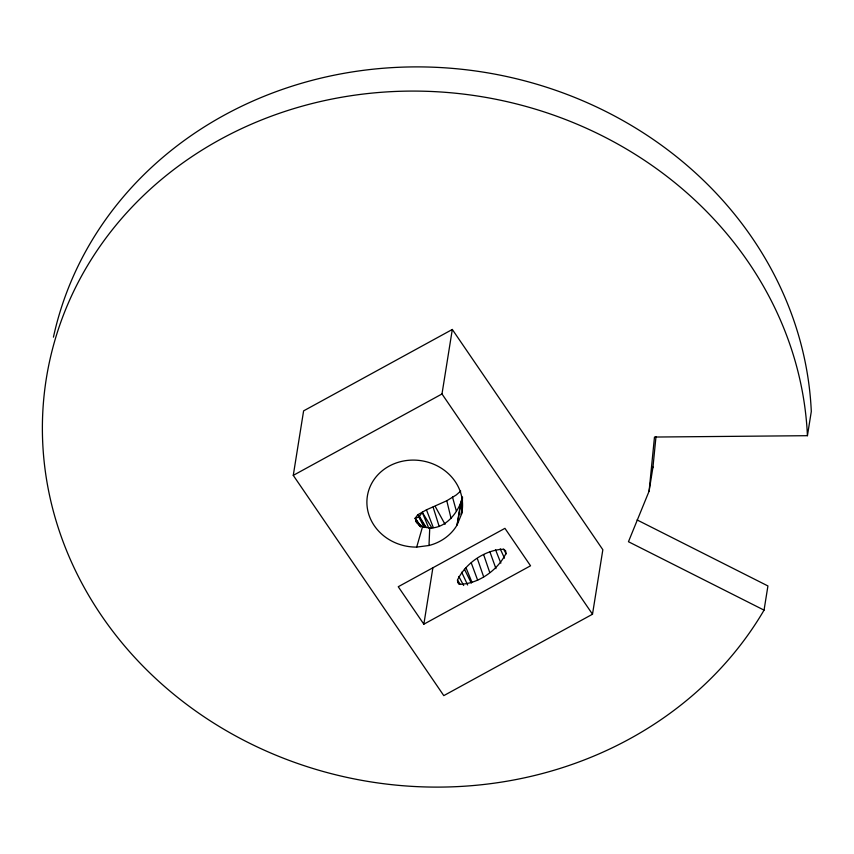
<?xml version="1.0" encoding="UTF-8"?>
<svg xmlns="http://www.w3.org/2000/svg" width="854" height="854" viewBox="0 0 854 854"><rect width="100%" height="100%" fill="white"/><g stroke="black" fill="none" stroke-linecap="round" stroke-linejoin="round"><path stroke-width="1.28" d="M428.996 545.503A47.941 43.383 9.1 0 0 457.103 524.975L461.406 514.439A47.941 43.383 9.1 0 0 421.097 460.68A47.941 43.383 9.1 0 0 366.942 500.23A47.941 43.383 9.1 0 0 416.699 547.094L428.996 545.503L429.743 528.028L422.57 526.651L416.015 521.484L415.215 518.218L417.745 514.791L426.445 509.827L446.791 500.743L456.175 495.021L460.733 491.061M462.484 499.825L461.406 514.439L462.516 496.964M461.406 514.439L462.43 498.213M637.095 519.937L767.927 585.951L764.052 610.14L628.459 541.724L649.104 491.157L654.484 437.045L807.425 435.689L811.3 411.5A383.553 347.055 9.1 0 0 458.171 68.907A383.553 347.055 9.1 0 0 53.428 337.17M649.104 491.157L652.979 466.967L655.989 436.618M293.274 475.368L303.608 410.87L452.31 329.473L602.839 549.73L592.505 614.229L443.792 695.626L293.274 475.368L441.988 393.972L452.31 329.473M423.851 624.189L398.252 586.73L504.938 528.338L530.537 565.796L423.851 624.189L432.893 567.75M462.249 498.095L460.573 503.316L457.103 524.975L461.416 500.7M416.699 547.094L422.57 526.651M457.466 580.047C465.665 563.224 484.923 549.741 503.679 549.239L505.632 550.83L505.963 553.499C497.711 570.173 478.528 583.901 459.751 584.317L457.733 582.268L457.466 580.047L460.199 584.424M651.976 469.433L652.979 466.967M460.573 503.316C455.235 515.869 444.411 528.242 429.743 528.028M420.072 525.947L415.215 518.218L418.908 517.033L422.271 512.315L431.943 528.028M420.67 526.907L416.015 521.484L417.531 523.598M419.954 526.096L418.086 523.459L420.531 526.438M457.733 582.268L459.249 584.403M441.988 393.972L592.505 614.229M415.215 518.218L421.001 526.694M417.745 514.791L425.335 526.918M419.41 516.35L426.306 527.676M435.252 506.465L445.051 524.356M503.679 549.239L506.187 553.883M458.79 576.461L463.679 585.524M418.908 517.033L424.214 527.494M464.448 569.223L471.323 583.111M461.683 572.223L467.65 585.001M500.23 548.834L504.49 558.164M465.942 567.611L471.995 582.385M422.271 512.315L428.729 528.082M495.512 549.666L500.85 563.128M426.445 509.827L433.33 527.633M471.269 562.935L477.653 580.208M489.854 551.663L495.96 568.657M477.311 558.527L483.663 576.856M483.652 554.684L489.662 572.233M433.095 507.084L439.191 526.502M452.471 496.953L456.303 510.884M446.791 500.743L451.093 518.527M764.052 610.14A383.553 347.055 9.1 0 1 142.255 665.394A383.553 347.055 9.1 0 1 279.525 113.251A383.553 347.055 9.1 0 1 807.425 435.689"/></g></svg>
